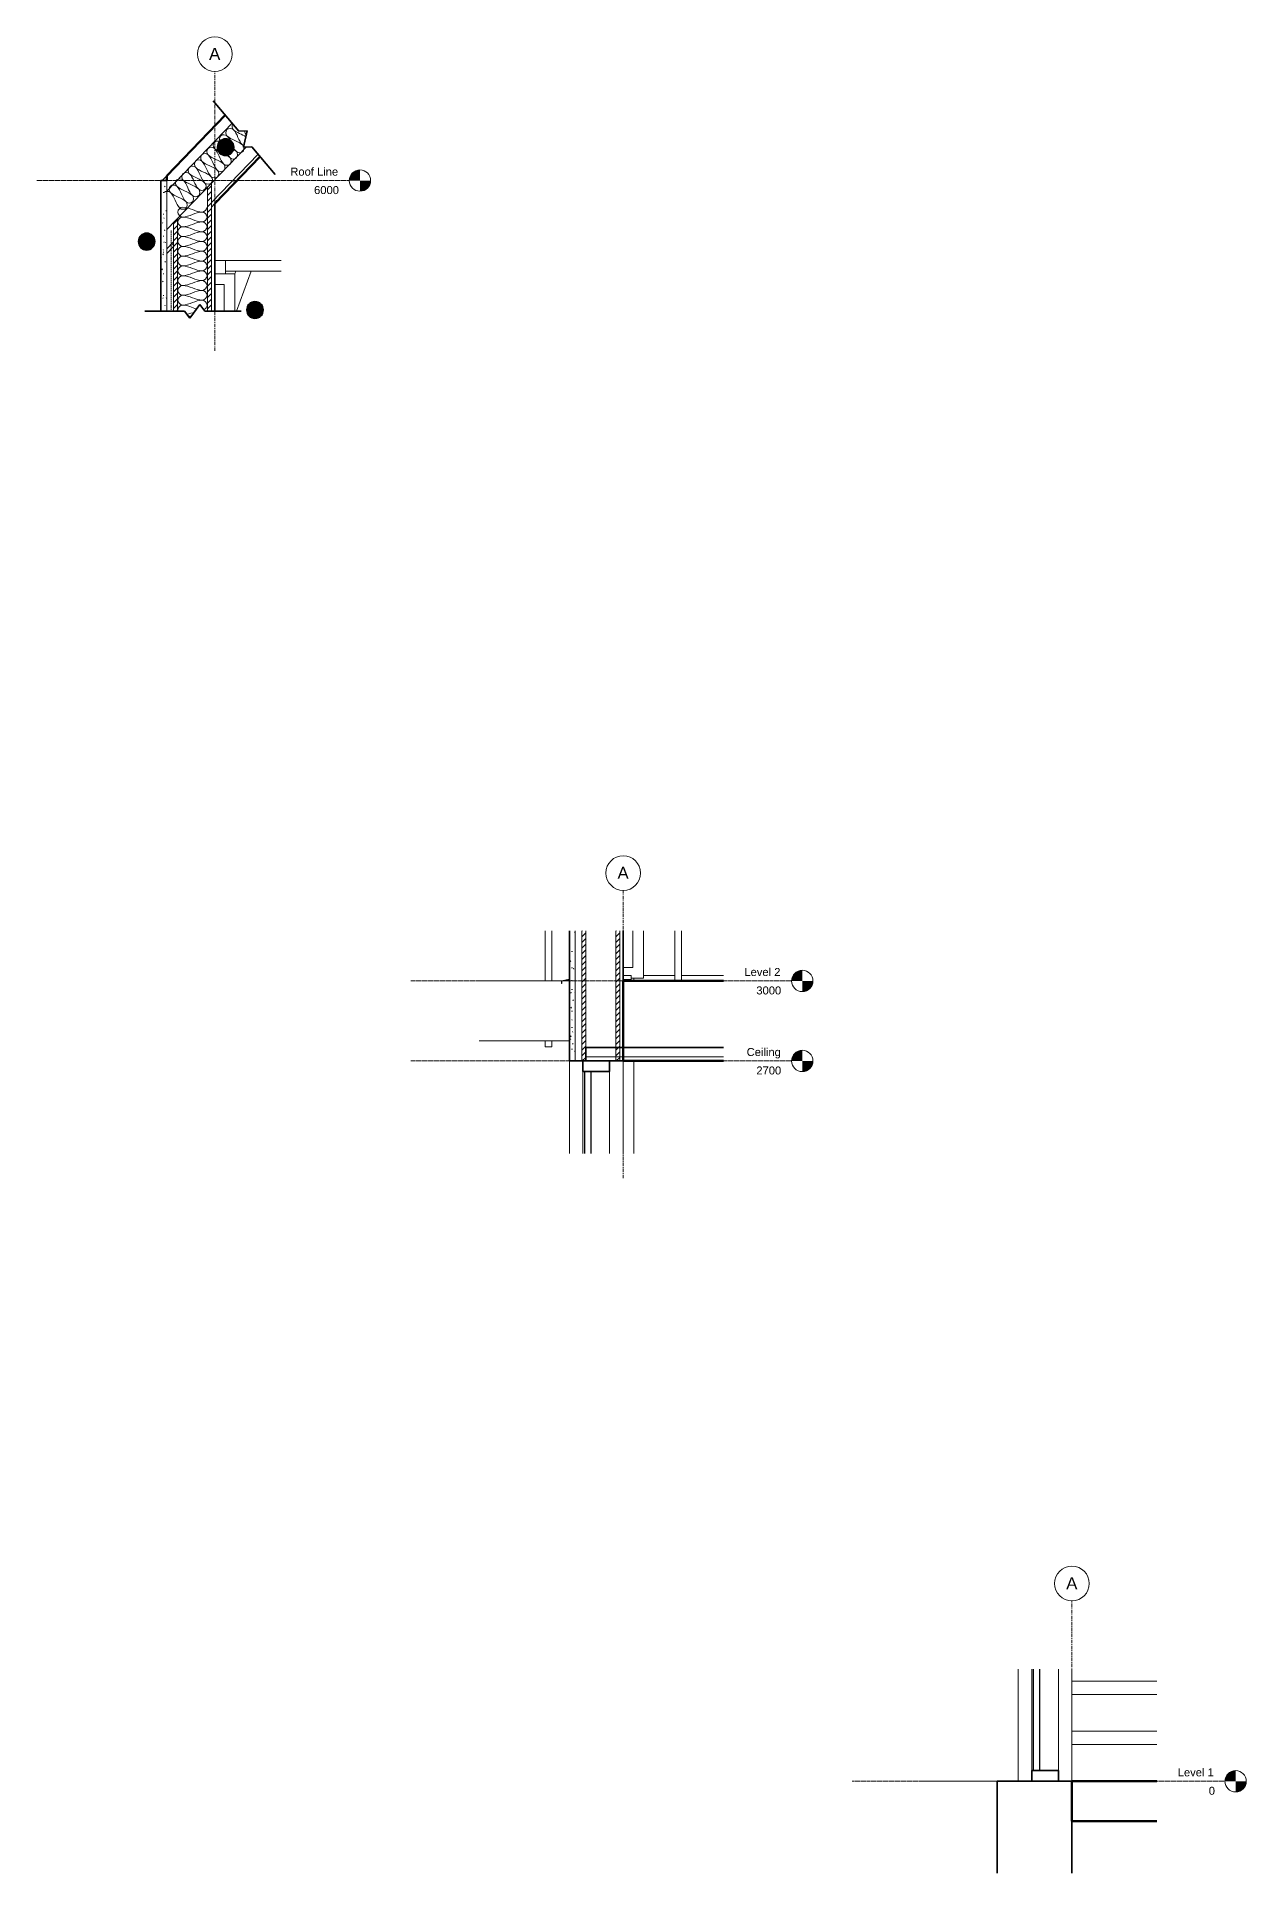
# Model space of a CAD drawing. Header units: millimetres. Extents: x -24070 to 93572, y -3360 to 13033.
# Drawn here: x 89036 to 93572, y -345 to 6539 of the extents above; entities that cross this region are included whole.
import ezdxf

# ---------------------------------------------------------------- set-up
doc = ezdxf.new("R2010")
doc.units = ezdxf.units.MM
for name, pattern in [('Dash - Tight', [4.5, 3, -1.5]), ('Grid Line', [22.225, 12.7, -3.175, 3.175, -3.175]), ('Hidden', [7.14375, 4.7625, -2.38125])]:
    doc.linetypes.add(name, pattern=pattern)
for name, color, linetype, lineweight in [('A-ANNO-NOTE', 131, 'Continuous', 9), ('A-CLNG', 13, 'Continuous', 9), ('A-DETL', 90, 'Continuous', 18), ('A-DETL-GENF', 92, 'Continuous', 9), ('A-DETL-HDLN', 90, 'Hidden', 18), ('A-DETL-MEDM', 33, 'Continuous', 35), ('A-DOOR', 31, 'Continuous', 9), ('A-FLOR', 192, 'Continuous', 9), ('A-FLOR-HRAL', 11, 'Continuous', 9), ('A-FLOR-LEVL', 51, 'Continuous', 9), ('A-GLAZ', 151, 'Continuous', 9), ('A-GLAZ-CURT', 52, 'Continuous', 9), ('A-GLAZ-CWMG', 51, 'Continuous', 9), ('A-ROOF', 132, 'Continuous', 9), ('A-ROOF-PATT', 132, 'Continuous', 35), ('A-WALL', 113, 'Continuous', 9), ('A-WALL-PATT', 111, 'Continuous', 9), ('S-GRID', 1, 'Continuous', 9), ('S-GRID-IDEN', 1, 'Continuous', 9), ('S-STRS', 31, 'Continuous', 9)]:
    doc.layers.add(name, color=color, linetype=linetype, lineweight=lineweight)
doc.styles.add('Arial_6', font='arial.ttf', dxfattribs={"height": 45})
doc.styles.add('Arial_7', font='arial.ttf', dxfattribs={"height": 30})
doc.styles.add('Arial_B_2', font='arialbd.ttf', dxfattribs={"height": 44.648438})
pattern_1 = [(0, (92964.688, 1850), (81.28, 20.32), [3.353, -57.607, 3.353, -57.607, -325.12]), (0, (92964.688, 1850), (81.28, 20.32), [-121.92, 3.353, -118.567, 3.353, -57.607, -142.24]), (0, (92964.688, 1850), (81.28, 20.32), [-304.8, 3.353, -37.287, 3.353, -98.247]), (120, (92995.168, 1860.16), (-58.237636, 60.230545), [3.353, -57.607, 3.353, -57.607, -325.12]), (120, (92995.168, 1860.16), (-58.237636, 60.230545), [-121.92, 3.353, -118.567, 3.353, -57.607, -142.24]), (120, (92995.168, 1860.16), (-58.237636, 60.230545), [-304.8, 3.353, -37.287, 3.353, -98.247]), (240, (93005.328, 1900.8), (-23.042364, -80.550545), [3.353, -57.607, 3.353, -57.607, -325.12]), (240, (93005.328, 1900.8), (-23.042364, -80.550545), [-121.92, 3.353, -118.567, 3.353, -57.607, -142.24]), (240, (93005.328, 1900.8), (-23.042364, -80.550545), [-304.8, 3.353, -37.287, 3.353, -98.247])]
pattern_2 = [(45, (92964.688, 1850), (-10.6066, 10.6066), [])]
pattern_3 = [(70, (-2100.4, 4840), (-973.9, 248.05), [800, -2500]), (70, (-2108.4, 4640), (-973.9, 248.05), [1200, -2100]), (70, (-1978.4, 4840), (-973.9, 248.05), [800, -2500])]
pattern_4 = [(45, (94496.043, 1850), (-10.6066, 10.6066), [])]

# ---------------------------------------------------------------- blocks, each defined once
blk = doc.blocks.new('Entrance door - Entrance door-978910-Typical Wall Roof Connection')
at = {"layer": 'A-DOOR', "lineweight": 18}
for p, q in [((-2723, 5650), (-2798.4, 5650)), ((-2723, 5650), (-2723, 5510)), ((-2798.4, 5610), (-2763, 5610)), ((-2763, 5510), (-2763, 5610))]:
    blk.add_line(p, q, dxfattribs=at)
blk = doc.blocks.new('Rectangular Mullion - 64 x 128 rectangular-708062-Typical Wall Roof Connection')
at = {"layer": 'A-GLAZ-CWMG', "lineweight": 18}
for q in [(-2758.4, 5700), (-2549.9, 5660)]:
    blk.add_line((-2758.4, 5660), q, dxfattribs=at)
blk = doc.blocks.new('Rectangular Mullion - 64 x 128 rectangular-526918-Typical Wall Roof Connection')
at = {"layer": 'A-GLAZ-CWMG', "lineweight": 18}
blk.add_line((-2758.4, 5650), (-2758.4, 5700), dxfattribs=at)
blk = doc.blocks.new('System Panel - Glazed-708066-Typical Wall Roof Connection')
at = {"layer": 'A-GLAZ-CURT', "lineweight": 18}
h = blk.add_hatch(dxfattribs=at)
h.set_pattern_fill('FP_23', color=256, style=0, pattern_type=2)
h.set_pattern_definition(pattern_3)
h.paths.add_polyline_path([(-2699.9, 5465), (-2549.9, 5465), (-2549.9, 5660), (-2758.4, 5660), (-2758.4, 5650), (-2723, 5650), (-2723, 5510), (-2699.9, 5510)], flags=0)
blk = doc.blocks.new('M_Break Line - M_Break Line-971577-Typical Wall Roof Connection')
at = {"layer": 'A-DETL-MEDM'}
for p, q in [((-2911.5, 5510), (-3060.5, 5510)), ((-2892.5, 5484.6), (-2911.5, 5510)), ((-2854.4, 5535.4), (-2892.5, 5484.6)), ((-2835.3, 5510), (-2854.4, 5535.4)), ((-2699.9, 5510), (-2835.3, 5510))]:
    blk.add_line(p, q, dxfattribs=at)
blk = doc.blocks.new('M_Break Line - M_Break Line-972350-Typical Wall Roof Connection')
at = {"layer": 'A-DETL-MEDM'}
for p, q in [((-2804.1, 6298.8), (-2708.3, 6184.7)), ((-2708.3, 6184.7), (-2676.6, 6186.4)), ((-2676.6, 6186.4), (-2691, 6124.6)), ((-2691, 6124.6), (-2659.3, 6126.3)), ((-2659.3, 6126.3), (-2572.3, 6022.6))]:
    blk.add_line(p, q, dxfattribs=at)
blk = doc.blocks.new('Entrance door - Entrance door-978910-Typical Floor Wall Connection')
at = {"layer": 'A-DOOR', "lineweight": 18}
for p, q in [((-2763, 3050), (-2763, 3188.3)), ((-2723, 3188.3), (-2723, 3010)), ((-2798.4, 3050), (-2763, 3050)), ((-2723, 3010), (-2768.4, 3010))]:
    blk.add_line(p, q, dxfattribs=at)
blk = doc.blocks.new('Single Window - Standard-818875-Typical Floor Wall Connection')
at = {"layer": 'A-GLAZ', "lineweight": 18}
for p, q in [((-3000.4, 3006), (-3030.4, 3000)), ((-3030.4, 3000), (-3030.4, 2990)), ((-3030.4, 2990), (-3028.4, 2990)), ((-3028.4, 2998.4), (-3000.4, 3004)), ((-3028.4, 2990), (-3028.4, 2998.4)), ((-2768.4, 3020), (-2798.4, 3020)), ((-2798.4, 3005), (-2768.4, 3005)), ((-2768.4, 3005), (-2768.4, 3020))]:
    blk.add_line(p, q, dxfattribs=at)
blk = doc.blocks.new('Railing - 25mm-489599-Typical Floor Wall Connection')
at = {"layer": 'A-FLOR-HRAL', "lineweight": 18}
for p, q in [((-2604.7, 3000), (-2604.7, 3188.3)), ((-2579.7, 3188.3), (-2579.7, 3000))]:
    blk.add_line(p, q, dxfattribs=at)
blk = doc.blocks.new('Railing - Railing-567888-Typical Floor Wall Connection')
blk.add_blockref('Railing - 25mm-489599-Typical Floor Wall Connection', (0, 0))
blk = doc.blocks.new('System Panel - Glazed-708065-Typical Floor Wall Connection')
at = {"layer": 'A-GLAZ-CURT', "lineweight": 18}
h = blk.add_hatch(dxfattribs=at)
h.set_pattern_fill('FP_22', color=256, style=0, pattern_type=2)
h.set_pattern_definition([(70, (-2100.4, 2010), (-973.9, 248.1), [800, -2500]), (70, (-2108.4, 1810), (-973.9, 248.05), [1200, -2100]), (70, (-1978.4, 2010), (-973.9, 248.05), [800, -2500])])
h.paths.add_polyline_path([(-2423, 2353.2), (-2423, 2700), (-2758.4, 2700), (-2758.4, 2353.2)], flags=0)
blk = doc.blocks.new('Rectangular Mullion - 64 x 128 rectangular-526918-Typical Floor Wall Connection')
at = {"layer": 'A-GLAZ-CWMG', "lineweight": 18}
blk.add_line((-2758.4, 3000), (-2758.4, 3010), dxfattribs=at)
blk = doc.blocks.new('System Panel - Glazed-708066-Typical Floor Wall Connection')
at = {"layer": 'A-GLAZ-CURT', "lineweight": 18}
h = blk.add_hatch(dxfattribs=at)
h.set_pattern_fill('FP_23', color=256, style=0, pattern_type=2)
h.set_pattern_definition(pattern_3)
h.paths.add_polyline_path([(-2604.7, 3020), (-2604.7, 3188.3), (-2723, 3188.3), (-2723, 3020)], flags=0)
h.paths.add_polyline_path([(-2423, 3020), (-2423, 3188.3), (-2579.7, 3188.3), (-2579.7, 3020)], flags=0)
blk = doc.blocks.new('Rectangular Mullion - 64 x 128 rectangular-459090-Typical Floor Wall Connection')
at = {"layer": 'A-GLAZ-CWMG', "lineweight": 18}
blk.add_line((-2758.4, 2353.2), (-2758.4, 2700), dxfattribs=at)
blk = doc.blocks.new('Rectangular Mullion - 64 x 128 rectangular-708064-Typical Floor Wall Connection')
at = {"layer": 'A-GLAZ-CWMG', "lineweight": 18}
for p, q in [((-2758.4, 3000), (-2758.4, 3010)), ((-2604.7, 3020), (-2723, 3020)), ((-2423, 3020), (-2579.7, 3020))]:
    blk.add_line(p, q, dxfattribs=at)
blk = doc.blocks.new('Railing - 25mm-490134-Typical Floor Wall Connection')
at = {"layer": 'A-FLOR-HRAL', "lineweight": 18}
for p, q in [((-3090.9, 3000), (-3090.9, 3188.3)), ((-3065.9, 3000), (-3065.9, 3188.3)), ((-3090.9, 2753), (-3090.9, 2775)), ((-3065.9, 2753), (-3065.9, 2775)), ((-3090.9, 2753), (-3065.9, 2753))]:
    blk.add_line(p, q, dxfattribs=at)
blk = doc.blocks.new('Railing - Railing-931570-Typical Floor Wall Connection')
blk.add_blockref('Railing - 25mm-490134-Typical Floor Wall Connection', (0, 0))
blk = doc.blocks.new('System Panel - Glazed-976966-Typical Floor Wall Connection')
at = {"layer": 'A-GLAZ-CURT', "lineweight": 25}
for p, q in [((-2943.9, 2660), (-2943.9, 2353.2)), ((-2918.5, 2660), (-2943.9, 2660)), ((-2918.5, 2353.2), (-2918.5, 2660))]:
    blk.add_line(p, q, dxfattribs=at)
blk = doc.blocks.new('Rectangular Mullion - 64 x 128 rectangular-909207-Typical Floor Wall Connection')
at = {"layer": 'A-GLAZ-CWMG', "lineweight": 35}
for p, q in [((-2949.4, 2700), (-2949.4, 2660)), ((-2849.4, 2700), (-2949.4, 2700)), ((-2849.4, 2660), (-2849.4, 2700)), ((-2949.4, 2660), (-2849.4, 2660))]:
    blk.add_line(p, q, dxfattribs=at)
blk = doc.blocks.new('Rectangular Mullion - 64 x 128 rectangular-976962-Typical Floor Wall Connection')
at = {"layer": 'A-GLAZ-CWMG', "lineweight": 18}
for p, q in [((-2949.4, 2353.2), (-2949.4, 2660)), ((-2849.4, 2660), (-2849.4, 2353.2))]:
    blk.add_line(p, q, dxfattribs=at)
blk = doc.blocks.new('System Panel - Glazed-976966-Typical Foundation Detail')
at = {"layer": 'A-GLAZ-CURT', "lineweight": 25}
for p, q in [((-2943.9, 420.3), (-2943.9, 40)), ((-2918.5, 40), (-2918.5, 420.3)), ((-2943.9, 40), (-2918.5, 40))]:
    blk.add_line(p, q, dxfattribs=at)
blk = doc.blocks.new('Rectangular Mullion - 64 x 128 rectangular-485517-Typical Foundation Detail')
at = {"layer": 'A-GLAZ-CWMG', "lineweight": 35}
for p, q in [((-2949.4, 40), (-2949.4, 0)), ((-2849.4, 40), (-2949.4, 40)), ((-2949.4, 0), (-2849.4, 0)), ((-2849.4, 0), (-2849.4, 40))]:
    blk.add_line(p, q, dxfattribs=at)
blk = doc.blocks.new('Rectangular Mullion - 64 x 128 rectangular-976962-Typical Foundation Detail')
at = {"layer": 'A-GLAZ-CWMG', "lineweight": 18}
for p, q in [((-2949.4, 40), (-2949.4, 420.3)), ((-2849.4, 420.3), (-2849.4, 40))]:
    blk.add_line(p, q, dxfattribs=at)
blk = doc.blocks.new('Grid - M_Grid Head - Circle-24584-Typical Wall Roof Connection')
at = {"layer": 'S-GRID-IDEN'}
blk.add_circle((-2798.4, 6474.1), 65, dxfattribs=at)
blk = doc.blocks.new('Level - M_Level Head - Circle-24867-Typical Wall Roof Connection')
at = {"layer": 'A-FLOR-LEVL'}
h = blk.add_hatch(color=256, dxfattribs=at)
edge = h.paths.add_edge_path(flags=0)
edge.add_line((-2254.1, 6000), (-2294.1, 6000))
edge.add_arc((-2254.1, 6000), 40, 90, 180, ccw=False)
edge.add_line((-2254.1, 6040), (-2254.1, 6000))
h = blk.add_hatch(color=256, dxfattribs=at)
edge = h.paths.add_edge_path(flags=0)
edge.add_line((-2254.1, 5960), (-2254.1, 6000))
edge.add_line((-2254.1, 6000), (-2214.1, 6000))
edge.add_arc((-2254.1, 6000), 40, -90, 0, ccw=False)
blk.add_circle((-2254.1, 6000), 40, dxfattribs=at)
blk = doc.blocks.new('Help Button - Select for Help Link-961908-Typical Wall Roof Connection')
at = {"layer": 'A-ANNO-NOTE'}
h = blk.add_hatch(color=256, dxfattribs=at)
edge = h.paths.add_edge_path(flags=0)
edge.add_arc((-2757.9, 6125.2), 31.8, 0, 180)
edge.add_arc((-2757.9, 6125.2), 31.7, 180, 360)
at = {"layer": 'A-ANNO-NOTE', "lineweight": 25}
for radius, start, end in [(31.7, 0, 180), (31.8, 180, 0)]:
    blk.add_arc((-2757.9, 6125.2), radius, start, end, dxfattribs=at)
at = {"layer": 'A-ANNO-NOTE', "insert": (-2771.3, 6146.8), "char_height": 44.648, "width": 45.696, "attachment_point": 1, "style": 'Arial_B_2'}
blk.add_mtext('\\fArial|b1|i0|c0|p34|;?', dxfattribs=at)
blk = doc.blocks.new('Level - M_Level Head - Circle-24867-Typical Floor Wall Connection')
at = {"layer": 'A-FLOR-LEVL'}
h = blk.add_hatch(color=256, dxfattribs=at)
edge = h.paths.add_edge_path(flags=0)
edge.add_line((-2127.2, 2700), (-2167.2, 2700))
edge.add_arc((-2127.2, 2700), 40, 90, 180, ccw=False)
edge.add_line((-2127.2, 2740), (-2127.2, 2700))
h = blk.add_hatch(color=256, dxfattribs=at)
edge = h.paths.add_edge_path(flags=0)
edge.add_line((-2127.2, 2660), (-2127.2, 2700))
edge.add_line((-2127.2, 2700), (-2087.2, 2700))
edge.add_arc((-2127.2, 2700), 40, -90, 0, ccw=False)
blk.add_circle((-2127.2, 2700), 40, dxfattribs=at)
blk = doc.blocks.new('Grid - M_Grid Head - Circle-24584-Typical Floor Wall Connection')
at = {"layer": 'S-GRID-IDEN'}
blk.add_circle((-2798.4, 3404.3), 65, dxfattribs=at)
blk = doc.blocks.new('Level - M_Level Head - Circle-24867-Typical Foundation Detail')
at = {"layer": 'A-FLOR-LEVL'}
h = blk.add_hatch(color=256, dxfattribs=at)
edge = h.paths.add_edge_path(flags=0)
edge.add_line((-2184.8, 0), (-2224.8, 0))
edge.add_arc((-2184.8, 0), 40, 90, 180, ccw=False)
edge.add_line((-2184.8, 40), (-2184.8, 0))
h = blk.add_hatch(color=256, dxfattribs=at)
edge = h.paths.add_edge_path(flags=0)
edge.add_line((-2184.8, -40), (-2184.8, 0))
edge.add_line((-2184.8, 0), (-2144.8, 0))
edge.add_arc((-2184.8, 0), 40, 270, 360, ccw=False)
blk.add_circle((-2184.8, 0), 40, dxfattribs=at)
blk = doc.blocks.new('Grid - M_Grid Head - Circle-24584-Typical Foundation Detail')
at = {"layer": 'S-GRID-IDEN'}
blk.add_circle((-2798.4, 741.3), 65, dxfattribs=at)

msp = doc.modelspace()

# ---------------------------------------------------------------- hatches: boundary and pattern name
at = {"layer": 'A-ROOF-PATT', "lineweight": 18}
h = msp.add_hatch(dxfattribs=at)
h.set_pattern_fill('FP_35', color=256, style=0, pattern_type=2)
h.set_pattern_definition(pattern_1)
h.paths.add_polyline_path([(89524.3, 5726.5), (89549.3, 5752.5), (89549.3, 5769.8), (89524.3, 5743.8)], flags=0)
h.paths.add_polyline_path([(89691.3, 5900.1), (89873.9, 6089.9), (89866.2, 6099.2), (89691.3, 5917.4)], flags=0)
at = {"layer": 'A-WALL-PATT', "lineweight": 18}
h = msp.add_hatch(dxfattribs=at)
h.set_pattern_fill('FP_35', color=256, style=0, pattern_type=2)
h.set_pattern_definition(pattern_1)
h.paths.add_polyline_path([(89524.3, 5510), (89524.3, 6000), (89502.3, 6000), (89502.3, 5510), (89522.7, 5510)], flags=0)
h = msp.add_hatch(dxfattribs=at)
h.set_pattern_fill('FP_36', color=256, style=0, pattern_type=2)
h.set_pattern_definition(pattern_2)
h.paths.add_polyline_path([(89678.1, 5510), (89691.3, 5510), (89691.3, 5989.5), (89676.3, 5973.9), (89676.3, 5510)], flags=0)
h = msp.add_hatch(dxfattribs=at)
h.set_pattern_fill('FP_36', color=256, style=0, pattern_type=2)
h.set_pattern_definition(pattern_2)
h.paths.add_polyline_path([(89549.3, 5510), (89564.3, 5510), (89564.3, 5857.5), (89549.3, 5841.9), (89549.3, 5752.5)], flags=0)
h = msp.add_hatch(dxfattribs=at)
h.set_pattern_fill('FP_35', color=256, style=0, pattern_type=2)
h.set_pattern_definition([(0, (94496.043, 1850), (81.28, 20.32), [3.353, -57.607, 3.353, -57.607, -325.12]), (0, (94496.043, 1850), (81.28, 20.32), [-121.92, 3.353, -118.567, 3.353, -57.607, -142.24]), (0, (94496.043, 1850), (81.28, 20.32), [-304.8, 3.353, -37.287, 3.353, -98.247]), (120, (94526.523, 1860.16), (-58.23764, 60.23054), [3.353, -57.607, 3.353, -57.607, -325.12]), (120, (94526.523, 1860.16), (-58.23764, 60.23054), [-121.92, 3.353, -118.567, 3.353, -57.607, -142.24]), (120, (94526.523, 1860.16), (-58.23764, 60.23054), [-304.8, 3.353, -37.287, 3.353, -98.247]), (240, (94536.683, 1900.8), (-23.04236, -80.55054), [3.353, -57.607, 3.353, -57.607, -325.12]), (240, (94536.683, 1900.8), (-23.04236, -80.55054), [-121.92, 3.353, -118.567, 3.353, -57.607, -142.24]), (240, (94536.683, 1900.8), (-23.04236, -80.55054), [-304.8, 3.353, -37.287, 3.353, -98.247])])
h.paths.add_polyline_path([(91033.7, 2700), (91055.7, 2700), (91055.7, 3188.3), (91033.7, 3188.3)], flags=0)
h = msp.add_hatch(dxfattribs=at)
h.set_pattern_fill('FP_36', color=256, style=0, pattern_type=2)
h.set_pattern_definition(pattern_4)
h.paths.add_polyline_path([(91080.7, 2700), (91095.7, 2700), (91095.7, 3188.3), (91080.7, 3188.3)], flags=0)
h = msp.add_hatch(dxfattribs=at)
h.set_pattern_fill('FP_36', color=256, style=0, pattern_type=2)
h.set_pattern_definition(pattern_4)
h.paths.add_polyline_path([(91207.7, 2700), (91222.7, 2700), (91222.7, 3188.3), (91207.7, 3188.3)], flags=0)

# ---------------------------------------------------------------- linework, layer by layer
at = {"layer": 'A-CLNG', "lineweight": 35}
for p, q in [((91611, 2750), (91095.7, 2750)), ((91095.7, 2750), (91095.7, 2700)), ((91095.7, 2700), (91235.7, 2700))]:
    msp.add_line(p, q, dxfattribs=at)
at = {"layer": 'A-CLNG', "lineweight": 18}
msp.add_line((91611, 2715), (91095.7, 2715), dxfattribs=at)
at = {"layer": 'A-DETL'}
for points in [[(89749.9, 6167.5), (89744.3, 6173), (89743.6, 6197.3), (89767.9, 6196.6), (89773.4, 6191.1)], [(89773.4, 6191.1), (89768.6, 6195.9), (89767.7, 6205.6), (89771.4, 6212)], [(89702.7, 6120.3), (89697.2, 6125.9), (89696.5, 6150.1), (89720.8, 6149.5), (89726.3, 6143.9)], [(89726.3, 6143.9), (89720.8, 6149.5), (89720.1, 6173.7), (89744.3, 6173), (89749.9, 6167.5)], [(89785.2, 6108.6), (89769, 6124.8), (89742.5, 6127.7), (89726.3, 6143.9)], [(89726.3, 6143.9), (89742.5, 6127.7), (89745.5, 6101.2), (89761.7, 6085)], [(89808.8, 6132.1), (89792.6, 6148.3), (89766.1, 6151.3), (89749.9, 6167.5)], [(89749.9, 6167.5), (89766.1, 6151.3), (89769, 6124.8), (89785.2, 6108.6)], [(89821, 6164.4), (89805.5, 6173.7), (89786.2, 6178.3), (89773.4, 6191.1)], [(89773.4, 6191.1), (89789.6, 6174.9), (89792.6, 6148.3), (89808.8, 6132.1)], [(89808.8, 6132.1), (89809.9, 6131.1), (89811.2, 6130.2), (89812.7, 6129.5)], [(89812.2, 6126.4), (89811.4, 6128.6), (89810.3, 6130.6), (89808.8, 6132.1)], [(89814.4, 6185.8), (89816.8, 6180.4), (89819.9, 6175.4), (89823.1, 6170.6)], [(89632, 6049.6), (89626.5, 6055.2), (89625.8, 6079.4), (89650, 6078.8), (89655.6, 6073.2)], [(89655.6, 6073.2), (89650, 6078.8), (89649.4, 6103), (89673.6, 6102.3), (89679.2, 6096.8)], [(89714.5, 6037.9), (89698.3, 6054), (89671.8, 6057), (89655.6, 6073.2)], [(89655.6, 6073.2), (89671.8, 6057), (89674.8, 6030.5), (89691, 6014.3)], [(89679.2, 6096.8), (89673.6, 6102.3), (89672.9, 6126.6), (89697.2, 6125.9), (89702.7, 6120.3)], [(89738.1, 6061.4), (89721.9, 6077.6), (89695.4, 6080.6), (89679.2, 6096.8)], [(89679.2, 6096.8), (89695.4, 6080.6), (89698.3, 6054), (89714.5, 6037.9)], [(89761.7, 6085), (89745.5, 6101.2), (89718.9, 6104.1), (89702.7, 6120.3)], [(89702.7, 6120.3), (89718.9, 6104.1), (89721.9, 6077.6), (89738.1, 6061.4)], [(89714.5, 6037.9), (89720.1, 6032.3), (89744.3, 6031.6), (89743.6, 6055.9), (89738.1, 6061.4)], [(89738.1, 6061.4), (89743.6, 6055.9), (89767.9, 6055.2), (89767.2, 6079.4), (89761.7, 6085)], [(89761.7, 6085), (89767.2, 6079.4), (89791.5, 6078.8), (89790.8, 6103), (89785.2, 6108.6)], [(89561.3, 5978.9), (89555.8, 5984.5), (89555.1, 6008.7), (89579.3, 6008.1), (89584.9, 6002.5)], [(89584.9, 6002.5), (89579.3, 6008.1), (89578.7, 6032.3), (89602.9, 6031.6), (89608.5, 6026.1)], [(89643.8, 5967.1), (89627.6, 5983.3), (89601.1, 5986.3), (89584.9, 6002.5)], [(89584.9, 6002.5), (89601.1, 5986.3), (89604, 5959.8), (89620.2, 5943.6)], [(89608.5, 6026.1), (89602.9, 6031.6), (89602.2, 6055.9), (89626.5, 6055.2), (89632, 6049.6)], [(89667.4, 5990.7), (89651.2, 6006.9), (89624.7, 6009.9), (89608.5, 6026.1)], [(89608.5, 6026.1), (89624.7, 6009.9), (89627.6, 5983.3), (89643.8, 5967.1)], [(89691, 6014.3), (89674.8, 6030.5), (89648.2, 6033.4), (89632, 6049.6)], [(89632, 6049.6), (89648.2, 6033.4), (89651.2, 6006.9), (89667.4, 5990.7)], [(89643.8, 5967.1), (89649.4, 5961.6), (89673.6, 5960.9), (89672.9, 5985.2), (89667.4, 5990.7)], [(89667.4, 5990.7), (89672.9, 5985.2), (89697.2, 5984.5), (89696.5, 6008.7), (89691, 6014.3)], [(89691, 6014.3), (89696.5, 6008.7), (89720.8, 6008.1), (89720.1, 6032.3), (89714.5, 6037.9)], [(89514.2, 5955.4), (89519.7, 5960.9), (89532.2, 5960.9), (89537.7, 5955.4)], [(89537.7, 5955.4), (89532.2, 5960.9), (89531.5, 5985.2), (89555.8, 5984.5), (89561.3, 5978.9)], [(89596.7, 5920), (89580.5, 5936.2), (89553.9, 5939.2), (89537.7, 5955.4)], [(89537.7, 5955.4), (89553.9, 5939.2), (89556.9, 5912.6), (89573.1, 5896.4)], [(89620.2, 5943.6), (89604, 5959.8), (89577.5, 5962.7), (89561.3, 5978.9)], [(89561.3, 5978.9), (89577.5, 5962.7), (89580.5, 5936.2), (89596.7, 5920)], [(89596.7, 5920), (89602.2, 5914.4), (89626.5, 5913.8), (89625.8, 5938), (89620.2, 5943.6)], [(89620.2, 5943.6), (89625.8, 5938), (89650, 5937.3), (89649.4, 5961.6), (89643.8, 5967.1)], [(89583.6, 5900), (89575, 5900), (89555.6, 5881.7), (89575, 5863.3), (89583.6, 5863.3)], [(89583.6, 5863.3), (89575, 5863.3), (89555.6, 5845), (89575, 5826.7), (89583.6, 5826.7)], [(89573.1, 5896.4), (89578.7, 5890.9), (89602.9, 5890.2), (89602.2, 5914.4), (89596.7, 5920)], [(89657, 5881.7), (89631.8, 5881.7), (89608.8, 5900), (89583.6, 5900)], [(89583.6, 5863.3), (89608.8, 5863.3), (89631.8, 5881.7), (89657, 5881.7)], [(89657, 5845), (89631.8, 5845), (89608.8, 5863.3), (89583.6, 5863.3)], [(89675.3, 5900), (89675.3, 5891.4), (89665.6, 5881.7), (89657, 5881.7)], [(89657, 5881.7), (89665.6, 5881.7), (89685, 5863.3), (89665.6, 5845), (89657, 5845)], [(89583.6, 5826.7), (89575, 5826.7), (89555.6, 5808.3), (89575, 5790), (89583.6, 5790)], [(89583.6, 5790), (89575, 5790), (89555.6, 5771.7), (89575, 5753.3), (89583.6, 5753.3)], [(89583.6, 5826.7), (89608.8, 5826.7), (89631.8, 5845), (89657, 5845)], [(89657, 5808.3), (89631.8, 5808.3), (89608.8, 5826.7), (89583.6, 5826.7)], [(89583.6, 5790), (89608.8, 5790), (89631.8, 5808.3), (89657, 5808.3)], [(89657, 5771.7), (89631.8, 5771.7), (89608.8, 5790), (89583.6, 5790)], [(89657, 5845), (89665.6, 5845), (89685, 5826.7), (89665.6, 5808.3), (89657, 5808.3)], [(89657, 5808.3), (89665.6, 5808.3), (89685, 5790), (89665.6, 5771.7), (89657, 5771.7)], [(89583.6, 5753.3), (89575, 5753.3), (89555.6, 5735), (89575, 5716.7), (89583.6, 5716.7)], [(89583.6, 5716.7), (89575, 5716.7), (89555.6, 5698.3), (89575, 5680), (89583.6, 5680)], [(89583.6, 5753.3), (89608.8, 5753.3), (89631.8, 5771.7), (89657, 5771.7)], [(89657, 5735), (89631.8, 5735), (89608.8, 5753.3), (89583.6, 5753.3)], [(89583.6, 5716.7), (89608.8, 5716.7), (89631.8, 5735), (89657, 5735)], [(89657, 5698.3), (89631.8, 5698.3), (89608.8, 5716.7), (89583.6, 5716.7)], [(89657, 5771.7), (89665.6, 5771.7), (89685, 5753.3), (89665.6, 5735), (89657, 5735)], [(89657, 5735), (89665.6, 5735), (89685, 5716.7), (89665.6, 5698.3), (89657, 5698.3)], [(89583.6, 5680), (89575, 5680), (89555.6, 5661.7), (89575, 5643.3), (89583.6, 5643.3)], [(89583.6, 5680), (89608.8, 5680), (89631.8, 5698.3), (89657, 5698.3)], [(89657, 5661.7), (89631.8, 5661.7), (89608.8, 5680), (89583.6, 5680)], [(89583.6, 5643.3), (89608.8, 5643.3), (89631.8, 5661.7), (89657, 5661.7)], [(89657, 5698.3), (89665.6, 5698.3), (89685, 5680), (89665.6, 5661.7), (89657, 5661.7)], [(89657, 5661.7), (89665.6, 5661.7), (89685, 5643.3), (89665.6, 5625), (89657, 5625)], [(89583.6, 5643.3), (89575, 5643.3), (89555.6, 5625), (89575, 5606.7), (89583.6, 5606.7)], [(89583.6, 5606.7), (89575, 5606.7), (89555.6, 5588.3), (89575, 5570), (89583.6, 5570)], [(89657, 5625), (89631.8, 5625), (89608.8, 5643.3), (89583.6, 5643.3)], [(89583.6, 5606.7), (89608.8, 5606.7), (89631.8, 5625), (89657, 5625)], [(89657, 5588.3), (89631.8, 5588.3), (89608.8, 5606.7), (89583.6, 5606.7)], [(89583.6, 5570), (89608.8, 5570), (89631.8, 5588.3), (89657, 5588.3)], [(89657, 5625), (89665.6, 5625), (89685, 5606.7), (89665.6, 5588.3), (89657, 5588.3)], [(89657, 5588.3), (89665.6, 5588.3), (89685, 5570), (89665.6, 5551.7), (89657, 5551.7)], [(89583.6, 5570), (89575, 5570), (89555.6, 5551.7), (89575, 5533.3), (89583.6, 5533.3)], [(89657, 5551.7), (89631.8, 5551.7), (89608.8, 5570), (89583.6, 5570)], [(89583.6, 5533.3), (89608.8, 5533.3), (89631.8, 5551.7), (89657, 5551.7)], [(89635.9, 5518.6), (89618.5, 5524), (89601.6, 5533.3), (89583.6, 5533.3)], [(89666.5, 5511.7), (89667.2, 5511.2), (89667.8, 5510.7), (89668.5, 5510.1)], [(89599.5, 5498.8), (89609.2, 5501.3), (89619, 5503.6), (89628.7, 5506.3)], [(89614.1, 5489.8), (89610.7, 5491.1), (89607.3, 5491.9), (89603.8, 5492.6)]]:
    msp.add_open_spline(points, degree=3, dxfattribs=at)
for points, knots in [([(89785.2, 6108.6), (89790.8, 6103), (89810.9, 6102.4), (89813.9, 6119.1), (89812.6, 6124.7)], [0, 0, 0, 0, 1.414214, 2.349458, 2.349458, 2.349458, 2.349458]), ([(89583.6, 5533.3), (89575, 5533.3), (89563.5, 5522.5), (89565.6, 5511.6), (89566.2, 5510)], [0, 0, 0, 0, 1.414214, 1.676814, 1.676814, 1.676814, 1.676814]), ([(89657, 5551.7), (89665.6, 5551.7), (89682.9, 5535.3), (89669.4, 5519), (89662.6, 5516.2)], [0, 0, 0, 0, 1.414214, 2.521246, 2.521246, 2.521246, 2.521246])]:
    msp.add_open_spline(points, degree=3, knots=knots, dxfattribs=at)
at = {"layer": 'A-DETL-HDLN'}
msp.add_line((89540.8, 5813.1), (89540.8, 5510), dxfattribs=at)
at = {"layer": 'A-FLOR', "lineweight": 18}
for p, q in [((90695.2, 3000), (91003.7, 3000)), ((91013.8, 3000), (91033.7, 3000)), ((91033.7, 2775), (90695.2, 2775))]:
    msp.add_line(p, q, dxfattribs=at)
at = {"layer": 'A-FLOR', "lineweight": 70}
for p, q in [((91611, 3000), (91235.7, 3000)), ((91235.7, 3000), (91235.7, 2700)), ((91235.7, 2700), (91611, 2700)), ((93235.9, 0), (92918.1, 0)), ((92918.1, 0), (92918.1, -150)), ((92918.1, -150), (93235.9, -150))]:
    msp.add_line(p, q, dxfattribs=at)
at = {"layer": 'A-FLOR-LEVL', "linetype": 'Dash - Tight'}
for p, q in [((89036.5, 6000), (90208.7, 6000)), ((90439.4, 3000), (91866.9, 3000)), ((90439.4, 2700), (91866.9, 2700)), ((92094.6, 0), (93491.7, 0))]:
    msp.add_line(p, q, dxfattribs=at)
at = {"layer": 'A-ROOF', "lineweight": 70}
for p, q in [((89743.3, 6245.6), (89524.3, 6017.9)), ((89704.3, 5913.6), (89873.9, 6089.9)), ((89524.3, 6017.9), (89524.3, 6000))]:
    msp.add_line(p, q, dxfattribs=at)
at = {"layer": 'A-ROOF', "lineweight": 18}
for p, q in [((89524.3, 5960.2), (89769.2, 6214.7)), ((89524.3, 5815.9), (89821.8, 6125.2)), ((89691.3, 5917.4), (89866.2, 6099.2)), ((89524.3, 5960.2), (89524.3, 5726.5)), ((89691.3, 5900.1), (89704.3, 5913.6)), ((89524.3, 5743.8), (89549.3, 5769.8)), ((89524.3, 5726.5), (89549.3, 5752.5))]:
    msp.add_line(p, q, dxfattribs=at)
at = {"layer": 'A-WALL', "lineweight": 35}
for p, q in [((89502.3, 6000), (89502.3, 5510)), ((89524.3, 6000), (89502.3, 6000)), ((89704.3, 5510), (89704.3, 5913.6)), ((91033.7, 3188.3), (91033.7, 2700)), ((91235.7, 2700), (91235.7, 3188.3)), ((91033.7, 2700), (91095.7, 2700)), ((92918.1, 0), (92638.1, 0)), ((92638.1, 0), (92638.1, -344.9)), ((92918.1, -344.9), (92918.1, 0))]:
    msp.add_line(p, q, dxfattribs=at)
at = {"layer": 'A-WALL', "lineweight": 18}
for p, q in [((89524.3, 6017.9), (89507.1, 6000)), ((89524.3, 5960.2), (89524.3, 6000)), ((89691.3, 5510), (89691.3, 5989.5)), ((89676.3, 5510), (89676.3, 5973.9)), ((89564.3, 5510), (89564.3, 5857.5)), ((89549.3, 5510), (89549.3, 5841.9)), ((89524.3, 5510), (89524.3, 5726.5)), ((89704.3, 5700), (89952.8, 5700)), ((91055.7, 2700), (91055.7, 3188.3)), ((91080.7, 2700), (91080.7, 3188.3)), ((91095.7, 2700), (91095.7, 3188.3)), ((91207.7, 2700), (91207.7, 3188.3)), ((91222.7, 2700), (91222.7, 3188.3)), ((91033.7, 2353.2), (91033.7, 2700)), ((91235.7, 2700), (91235.7, 2353.2)), ((92716.1, 0), (92716.1, 420.3)), ((92918.1, 420.3), (92918.1, 0)), ((92638.1, 0), (92350.4, 0))]:
    msp.add_line(p, q, dxfattribs=at)
at = {"layer": 'S-GRID', "linetype": 'Grid Line'}
for p, q in [((89704.3, 5361.5), (89704.3, 6409.1)), ((91235.7, 2260.6), (91235.7, 3339.3)), ((92918.1, -304.8), (92918.1, 676.3))]:
    msp.add_line(p, q, dxfattribs=at)
at = {"layer": 'S-STRS', "lineweight": 18}
for p, q in [((92918.1, 375), (93235.9, 375)), ((93235.9, 325), (92918.1, 325)), ((93235.9, 325), (92918.1, 325)), ((92918.1, 187.5), (93235.9, 187.5)), ((93235.9, 137.5), (92918.1, 137.5)), ((93235.9, 137.5), (92918.1, 137.5))]:
    msp.add_line(p, q, dxfattribs=at)

# ---------------------------------------------------------------- block references
at = {"layer": 'A-ANNO-NOTE'}
for p in [(92502.7, 0), (92206.6, -353.8), (92612.8, -610.4)]:
    msp.add_blockref('Help Button - Select for Help Link-961908-Typical Wall Roof Connection', p, dxfattribs=at)
at = {"layer": 'A-DETL-GENF', "lineweight": 18}
for name in ['M_Break Line - M_Break Line-972350-Typical Wall Roof Connection', 'M_Break Line - M_Break Line-971577-Typical Wall Roof Connection']:
    msp.add_blockref(name, (92502.7, 0), dxfattribs=at)
at = {"layer": 'A-DOOR', "lineweight": 18}
for name, p in [('Entrance door - Entrance door-978910-Typical Wall Roof Connection', (92502.7, 0)), ('Entrance door - Entrance door-978910-Typical Floor Wall Connection', (94034.1, 0))]:
    msp.add_blockref(name, p, dxfattribs=at)
at = {"layer": 'A-FLOR-HRAL', "lineweight": 18}
for name in ['Railing - Railing-931570-Typical Floor Wall Connection', 'Railing - Railing-567888-Typical Floor Wall Connection']:
    msp.add_blockref(name, (94034.1, 0), dxfattribs=at)
at = {"layer": 'A-FLOR-LEVL'}
for name, p in [('Level - M_Level Head - Circle-24867-Typical Wall Roof Connection', (92502.7, 0)), ('Level - M_Level Head - Circle-24867-Typical Floor Wall Connection', (94034.1, 300)), ('Level - M_Level Head - Circle-24867-Typical Floor Wall Connection', (94034.1, 0)), ('Level - M_Level Head - Circle-24867-Typical Foundation Detail', (95716.5, 0))]:
    msp.add_blockref(name, p, dxfattribs=at)
at = {"layer": 'A-GLAZ', "lineweight": 18}
msp.add_blockref('Single Window - Standard-818875-Typical Floor Wall Connection', (94034.1, 0), dxfattribs=at)
at = {"layer": 'A-GLAZ-CURT', "lineweight": 18}
for name, p in [('System Panel - Glazed-708066-Typical Wall Roof Connection', (92502.7, 0)), ('System Panel - Glazed-708066-Typical Floor Wall Connection', (94034.1, 0)), ('System Panel - Glazed-708065-Typical Floor Wall Connection', (94034.1, 0)), ('System Panel - Glazed-976966-Typical Floor Wall Connection', (94034.1, 0)), ('System Panel - Glazed-976966-Typical Foundation Detail', (95716.5, 0))]:
    msp.add_blockref(name, p, dxfattribs=at)
at = {"layer": 'A-GLAZ-CWMG', "lineweight": 18}
for name, p in [('Rectangular Mullion - 64 x 128 rectangular-708062-Typical Wall Roof Connection', (92502.7, 0)), ('Rectangular Mullion - 64 x 128 rectangular-526918-Typical Wall Roof Connection', (92502.7, 0)), ('Rectangular Mullion - 64 x 128 rectangular-708064-Typical Floor Wall Connection', (94034.1, 0)), ('Rectangular Mullion - 64 x 128 rectangular-526918-Typical Floor Wall Connection', (94034.1, 0)), ('Rectangular Mullion - 64 x 128 rectangular-909207-Typical Floor Wall Connection', (94034.1, 0)), ('Rectangular Mullion - 64 x 128 rectangular-459090-Typical Floor Wall Connection', (94034.1, 0)), ('Rectangular Mullion - 64 x 128 rectangular-976962-Typical Floor Wall Connection', (94034.1, 0)), ('Rectangular Mullion - 64 x 128 rectangular-976962-Typical Foundation Detail', (95716.5, 0)), ('Rectangular Mullion - 64 x 128 rectangular-485517-Typical Foundation Detail', (95716.5, 0))]:
    msp.add_blockref(name, p, dxfattribs=at)
at = {"layer": 'S-GRID-IDEN'}
for name, p in [('Grid - M_Grid Head - Circle-24584-Typical Wall Roof Connection', (92502.7, 0)), ('Grid - M_Grid Head - Circle-24584-Typical Floor Wall Connection', (94034.1, 0)), ('Grid - M_Grid Head - Circle-24584-Typical Foundation Detail', (95716.5, 0))]:
    msp.add_blockref(name, p, dxfattribs=at)

# ---------------------------------------------------------------- texts
at = {"layer": 'A-FLOR-LEVL', "char_height": 30, "attachment_point": 1, "style": 'Arial_7'}
for s, insert, width in [('Roof Line', (89987.3, 6048.4), 221.266), ('6000', (90076.5, 5979.3), 115.443), ('Level 2', (91689.8, 3048.4), 167.553), ('3000', (91734.7, 2979.3), 115.443), ('Ceiling', (91698.4, 2748.4), 157.131), ('2700', (91734.7, 2679.3), 115.443), ('Level 1', (93314.7, 48.4), 167.553), ('0', (93431, -20.7), 28.861)]:
    msp.add_mtext(s, dxfattribs=dict(at, insert=insert, width=width))
at = {"layer": 'S-GRID-IDEN', "char_height": 45, "width": 51.308, "attachment_point": 1, "style": 'Arial_6'}
for insert in [(89682.8, 6497.3), (91214.1, 3427.6), (92896.5, 764.6)]:
    msp.add_mtext('A', dxfattribs=dict(at, insert=insert))

doc.saveas('drawing.dxf')
